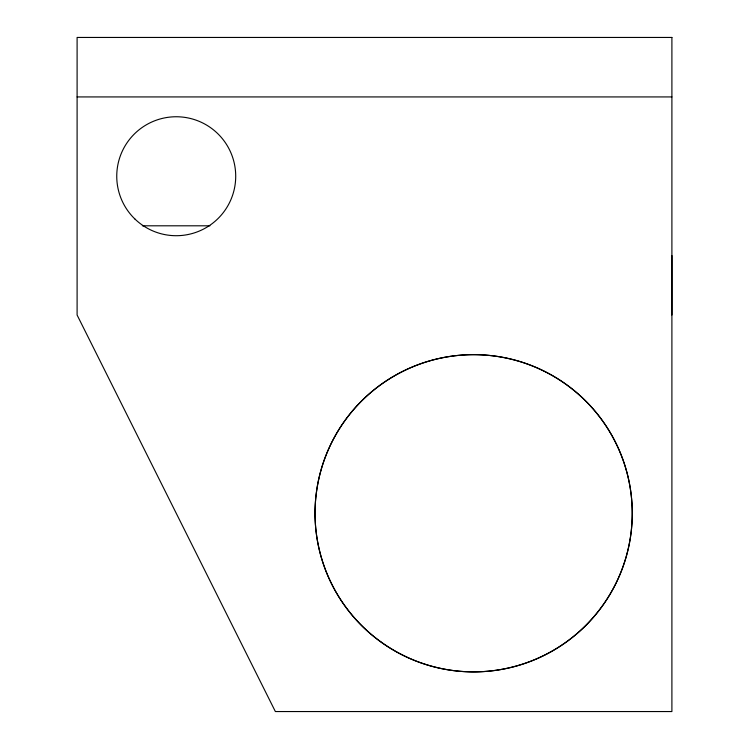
<?xml version="1.0" encoding="UTF-8"?>
<svg xmlns="http://www.w3.org/2000/svg" width="749" height="749" viewBox="0 0 749 749"><rect width="100%" height="100%" fill="white"/><g stroke="black" fill="none" stroke-linecap="round" stroke-linejoin="round"><path stroke-width="1.12" d="M671.9 315.02L671.9 255.54M77.1 96.93L671.9 96.93M142.347 225.805L209.926 225.805M671.9 37.45L77.1 37.45L77.1 315.02L275.37 711.55L671.9 711.55L671.9 37.45M134.96 219.064A59.48 59.48 0 0 0 233.96 190.564A59.48 59.48 0 0 0 159.78 119.072A59.48 59.48 0 0 0 134.96 219.064M381.438 642.333A158.61 158.61 0 0 0 631.51 528.597A158.61 158.61 0 0 0 407.99 368.873A158.61 158.61 0 0 0 381.438 642.333M631.51 528.597A158.61 158.61 0 0 0 407.971 368.892A158.61 158.61 0 0 0 381.447 642.314A158.61 158.61 0 0 0 631.529 528.579"/></g></svg>
